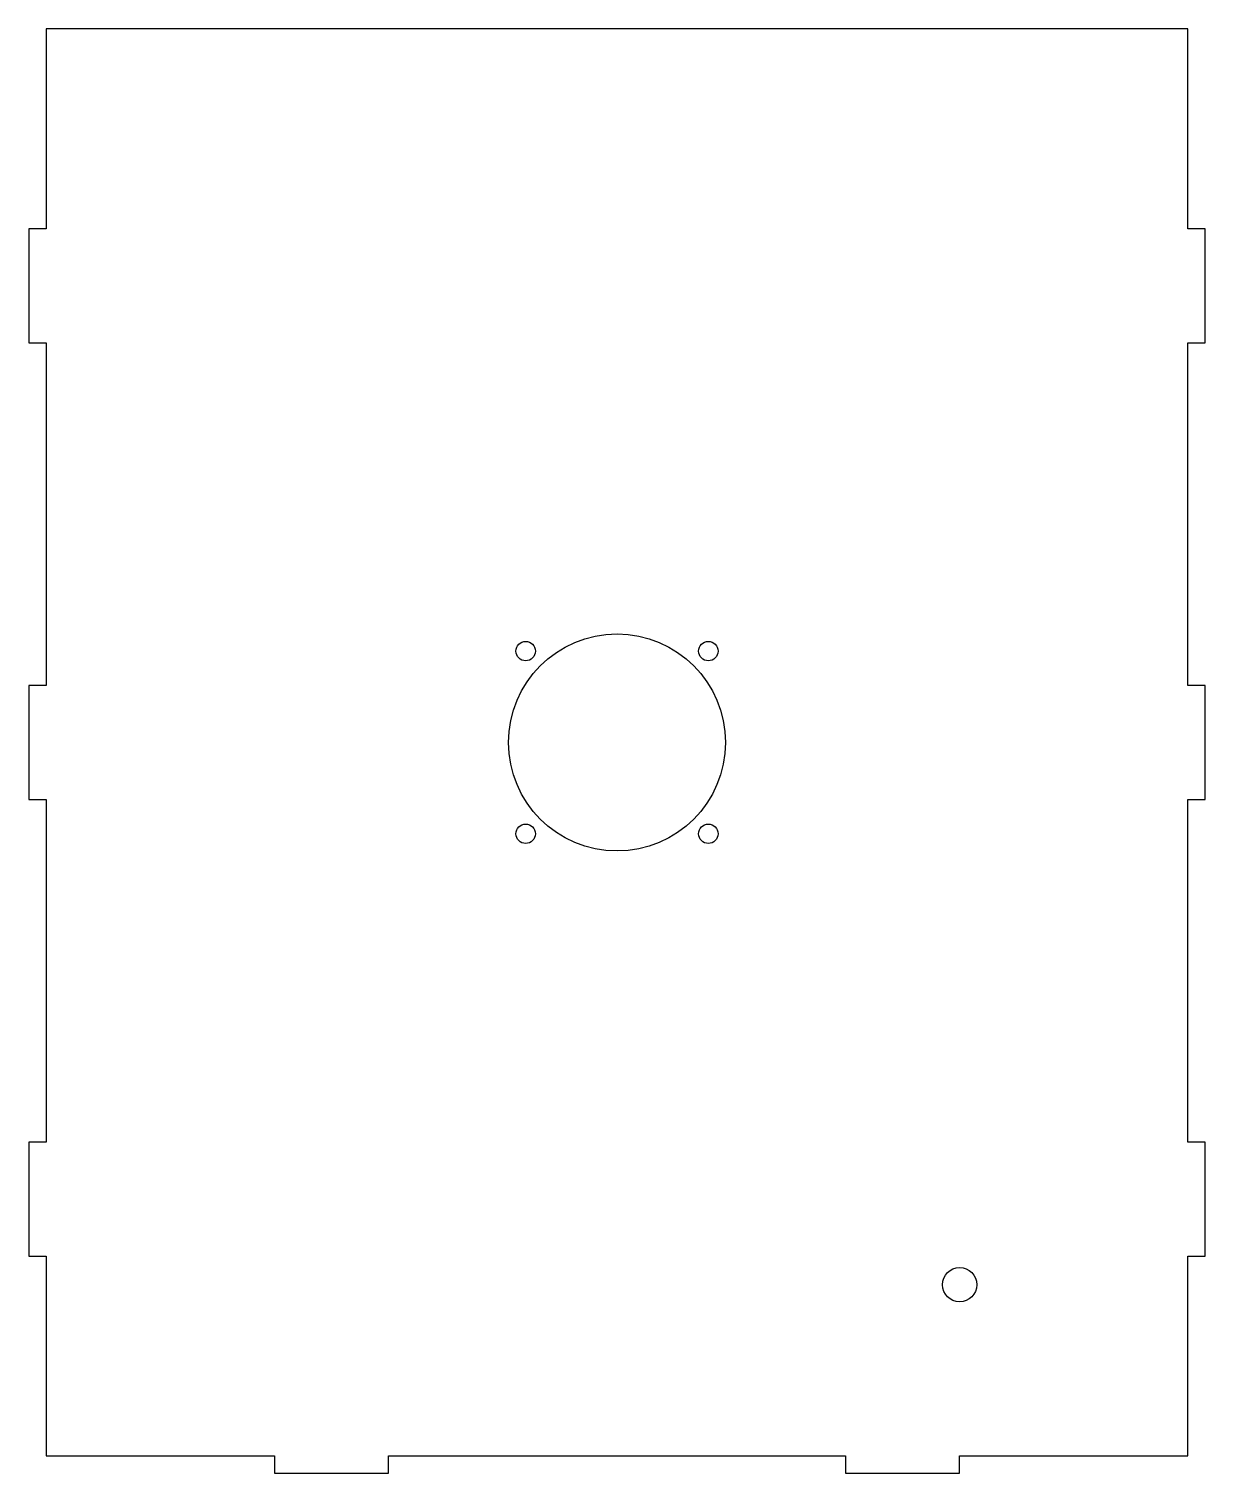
# Model space of a CAD drawing. Header units: millimetres. Extents: x -3 to 203, y -3 to 250.
import ezdxf

# ---------------------------------------------------------------- set-up
doc = ezdxf.new("R2010")
doc.units = ezdxf.units.MM

msp = doc.modelspace()

# ---------------------------------------------------------------- linework, layer by layer
at = {"layer": 'CUT'}
for p, q in [((200, 250), (0, 250)), ((0, 250), (0, 215)), ((200, 215), (200, 250)), ((0, 215), (-3, 215)), ((-3, 215), (-3, 195)), ((203, 215), (200, 215)), ((203, 195), (203, 215)), ((-3, 195), (0, 195)), ((0, 195), (0, 135)), ((200, 135), (200, 195)), ((200, 195), (203, 195)), ((0, 135), (-3, 135)), ((-3, 135), (-3, 115)), ((203, 135), (200, 135)), ((203, 115), (203, 135)), ((-3, 115), (0, 115)), ((0, 115), (0, 55)), ((200, 55), (200, 115)), ((200, 115), (203, 115)), ((0, 55), (-3, 55)), ((-3, 55), (-3, 35)), ((203, 55), (200, 55)), ((203, 35), (203, 55)), ((-3, 35), (0, 35)), ((0, 35), (0, 0)), ((200, 0), (200, 35)), ((200, 35), (203, 35)), ((0, 0), (40, 0)), ((40, 0), (40, -3)), ((60, -3), (60, 0)), ((60, 0), (140, 0)), ((140, 0), (140, -3)), ((160, -3), (160, 0)), ((160, 0), (200, 0)), ((40, -3), (60, -3)), ((140, -3), (160, -3))]:
    msp.add_line(p, q, dxfattribs=at)
for centre, radius in [((100, 125), 19), ((84, 141), 1.7), ((116, 141), 1.7), ((84, 109), 1.7), ((116, 109), 1.7), ((160, 30), 3)]:
    msp.add_circle(centre, radius, dxfattribs=at)

doc.saveas('drawing.dxf')
